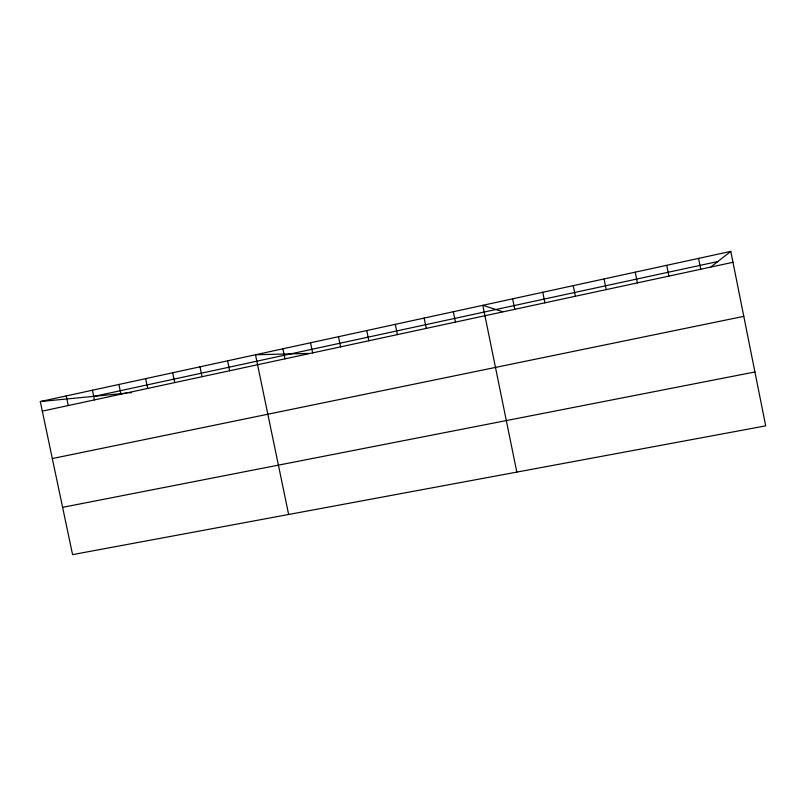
<?xml version="1.0" encoding="UTF-8"?>
<svg xmlns="http://www.w3.org/2000/svg" width="806" height="806" viewBox="0 0 806 806"><rect width="100%" height="100%" fill="white"/><g stroke="black" fill="none" stroke-linecap="round" stroke-linejoin="round"><path stroke-width="1.21" d="M711.073 266.796L730.8 251.381L765.7 425.86L72.58 554.619L40.3 401.559L730.8 251.381M94.776 396.24L717.803 261.537M42.315 411.131L732.986 262.293M52.319 458.554L743.797 316.355M62.606 507.337L754.92 371.969M40.3 401.559L126.854 393.106M129.081 392.895L131.297 392.673M309.161 353.421L255.502 354.761L288.649 514.48M502.753 311.7L482.814 305.313L516.827 472.094M92.418 390.225L94.453 399.897M66.223 395.927L68.248 405.539M199.989 366.831L202.044 376.704M172.675 372.775L174.721 382.598M145.644 378.649L147.689 388.421M118.895 384.472L120.93 394.184M310.542 342.792L312.627 352.877M282.876 348.807L284.951 358.841M227.594 360.826L229.66 370.76M424.158 318.078L426.273 328.385M395.293 324.355L397.398 334.611M366.74 330.561L368.846 340.767M338.49 336.707L340.585 346.852M542.77 292.276L544.906 302.824M512.626 298.835L514.762 309.313M453.325 311.731L455.45 322.098M635.209 272.176L637.375 282.896M604.057 278.947L606.213 289.606M573.247 285.646L575.393 296.255M698.58 258.394L700.757 269.234M666.713 265.315L668.889 276.105"/></g></svg>
